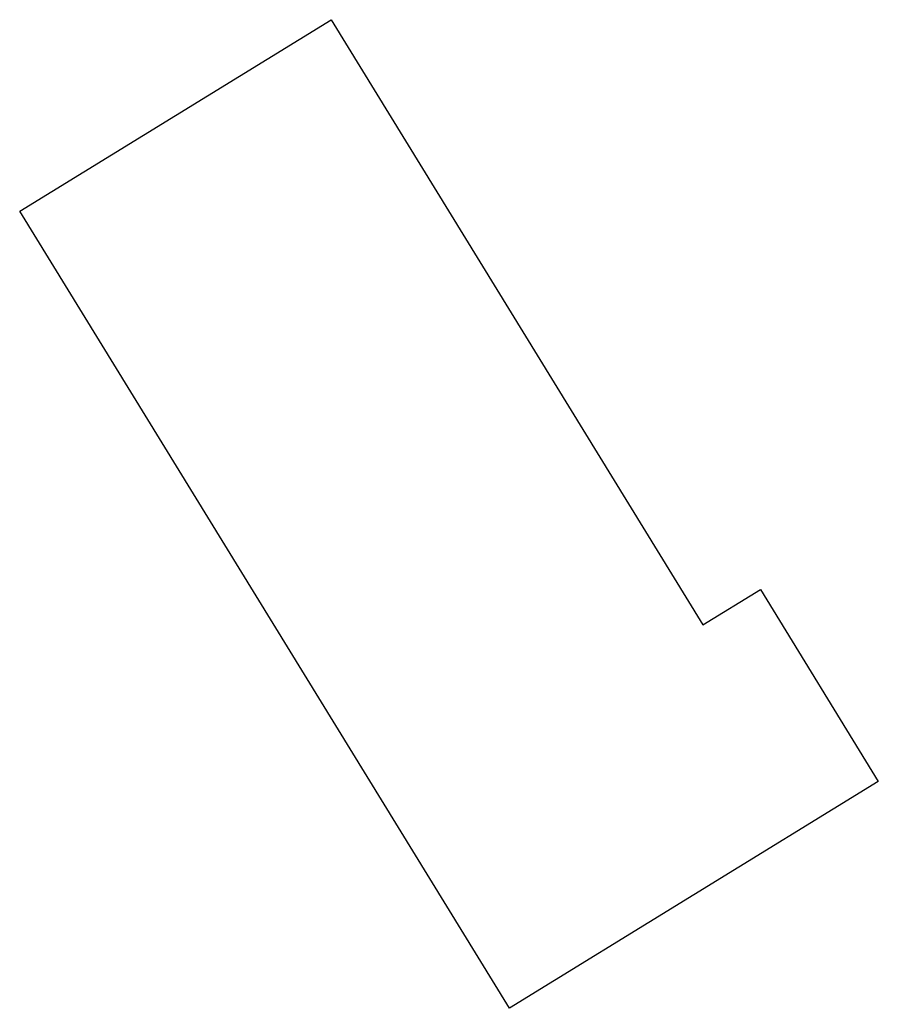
# Model space of a CAD drawing. Header units: inches. Extents: x 116064.3 to 116079.5, y 150728.3 to 150745.8.
import ezdxf

# ---------------------------------------------------------------- set-up
doc = ezdxf.new("R2010")
doc.units = ezdxf.units.IN
doc.header["$MEASUREMENT"] = 0
doc.layers.add('Toilet', color=7, linetype='Continuous')

msp = doc.modelspace()

# ---------------------------------------------------------------- linework, layer by layer
at = {"layer": 'Toilet'}
msp.add_lwpolyline([(116069.794, 150745.828), (116076.406, 150735.072), (116077.428, 150735.701), (116079.523, 150732.293), (116072.963, 150728.261), (116064.257, 150742.424)], close=True, dxfattribs=at)

doc.saveas('drawing.dxf')
